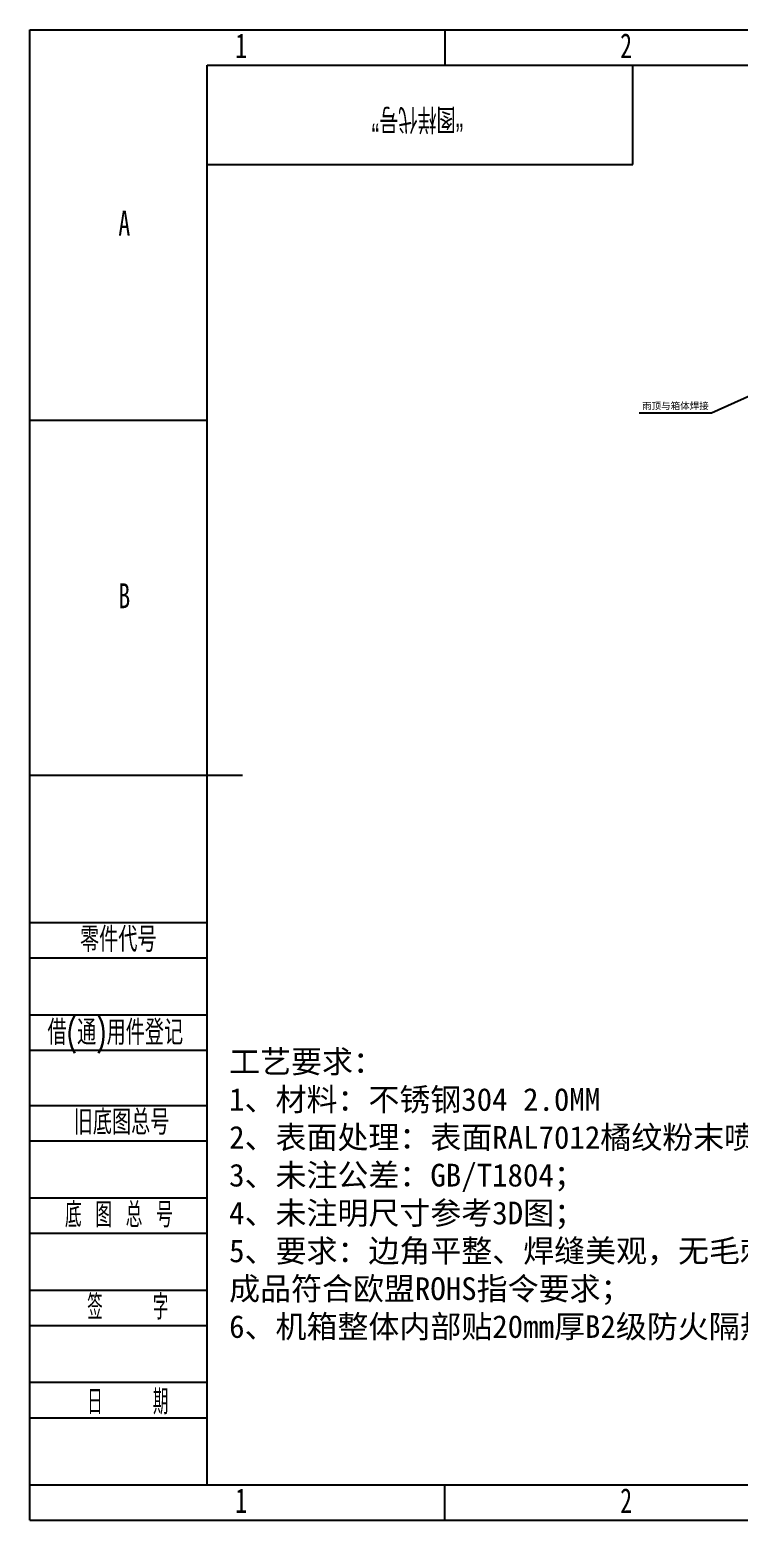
# Model space of a CAD drawing. Header units: millimetres. Extents: x -14348 to 6039, y -1826 to 2921.
# Drawn here: x -7821 to -5741, y -1461 to 2914 of the extents above; entities that cross this region are included whole.
import ezdxf

# ---------------------------------------------------------------- set-up
doc = ezdxf.new("R2010")
doc.units = ezdxf.units.MM
doc.layers.add('图框', color=7, linetype='Continuous')
doc.layers.add('标注', color=3, linetype='Continuous')
doc.layers.add('文字层', color=3, linetype='Continuous', lineweight=25)
doc.layers.add('粗实线层', color=7, linetype='Continuous', lineweight=25)
doc.styles.add('SLDTEXTSTYLE0', font='TXT', dxfattribs={"width": 0.7, "bigfont": 'bigfont'})
doc.styles.add('SLDTEXTSTYLE2', font='TXT', dxfattribs={"width": 0.614286, "bigfont": 'bigfont'})
doc.styles.add('SLDTEXTSTYLE4', font='TXT', dxfattribs={"width": 0.566667, "bigfont": 'bigfont'})
doc.styles.add('SLDTEXTSTYLE5', font='TXT', dxfattribs={"width": 0.7})
doc.dimstyles.new('ISO-25', dxfattribs={"dimtxt": 10, "dimasz": 5, "dimexe": 1.25, "dimexo": 0.625, "dimtad": 1, "dimdsep": 46, "dimtxsty": 'Standard', "dimcen": 2.5, "dimadec": 0, "dimazin": 0, "dimtfac": 1, "dimtmove": 0, "dimatfit": 3, "dimfxl": 1, "dimarcsym": 0})

msp = doc.modelspace()

# ---------------------------------------------------------------- linework, layer by layer
at = {"layer": '图框'}
for p, q in [((-7820.904, -1460.585), (-7820.904, 2914.415)), ((-7820.904, 2914.415), (-1633.404, 2914.415)), ((-6602.154, 2914.415), (-6602.154, 2810.249)), ((-7820.904, 1768.582), (-7300.071, 1768.582)), ((-7820.904, 294.012), (-7300.071, 294.012)), ((-7820.904, 189.845), (-7300.071, 189.845)), ((-7820.904, 23.178), (-7300.071, 23.178)), ((-7820.904, -80.988), (-7300.071, -80.988)), ((-7820.904, -243.292), (-7300.071, -243.292)), ((-7820.904, -347.459), (-7300.071, -347.459)), ((-7820.904, -514.126), (-7300.071, -514.126)), ((-7820.904, -618.292), (-7300.071, -618.292)), ((-7820.904, -784.959), (-7300.071, -784.959)), ((-7820.904, -889.126), (-7300.071, -889.126)), ((-7820.904, -1055.792), (-7300.071, -1055.792)), ((-7820.904, -1159.959), (-7300.071, -1159.959)), ((-7820.904, -1356.418), (-7300.071, -1356.418)), ((-6602.154, -1460.585), (-6602.154, -1356.418)), ((-7820.904, -1460.585), (-1633.404, -1460.585))]:
    msp.add_line(p, q, dxfattribs=at)
at = {"layer": '图框', "linetype": 'Continuous', "lineweight": 25}
for p, q in [((-7300.071, -1356.418), (-7300.071, 2810.249)), ((-7300.071, 2810.249), (-1737.571, 2810.249))]:
    msp.add_line(p, q, dxfattribs=at)
at = {"layer": '图框', "lineweight": 25}
for p, q in [((-7820.904, 726.915), (-7195.904, 726.915)), ((-7300.071, -1356.418), (-1737.571, -1356.418))]:
    msp.add_line(p, q, dxfattribs=at)
at = {"layer": '粗实线层'}
for p, q in [((-6050.071, 2518.582), (-6050.071, 2810.249)), ((-7300.071, 2518.582), (-6050.071, 2518.582))]:
    msp.add_line(p, q, dxfattribs=at)

# ---------------------------------------------------------------- texts
at = {"layer": '图框'}
for s, insert, char_height, attachment_point, style in [('1', (-7200.187, 2904.125), 72.917, 2, 'SLDTEXTSTYLE5'), ('2', (-6069.978, 2904.125), 72.917, 2, 'SLDTEXTSTYLE5'), ('A', (-7543.398, 2383.292), 72.917, 2, 'SLDTEXTSTYLE5'), ('B', (-7543.398, 1289.542), 72.917, 2, 'SLDTEXTSTYLE5'), ('零件代号', (-7673.329, 280.646), 72.9167, 1, 'SLDTEXTSTYLE0'), ('借(通)用件登记', (-7768.902, 7.594), 72.9167, 1, 'SLDTEXTSTYLE0'), ('旧底图总号', (-7691.862, -255.921), 72.9167, 1, 'SLDTEXTSTYLE0'), ('底 图 总 号', (-7717.838, -527.97), 72.9167, 1, 'SLDTEXTSTYLE2'), ('签    字', (-7533.201, -798.844), 72.9167, 2, 'SLDTEXTSTYLE4'), ('日    期', (-7533.201, -1076.97), 72.9167, 2, 'SLDTEXTSTYLE4'), ('1', (-7200.187, -1366.708), 72.917, 2, 'SLDTEXTSTYLE5'), ('2', (-6069.978, -1366.708), 72.917, 2, 'SLDTEXTSTYLE5')]:
    msp.add_mtext(s, dxfattribs=dict(at, insert=insert, char_height=char_height, attachment_point=attachment_point, style=style))
at = {"layer": '图框', "insert": (-6682.656, 2615.556), "char_height": 72.9167, "attachment_point": 2, "rotation": 180, "style": 'SLDTEXTSTYLE0'}
msp.add_mtext('“图样代号”', dxfattribs=at)
at = {"layer": '文字层', "insert": (-7235.64, -81.102), "char_height": 66.64747, "attachment_point": 1}
msp.add_mtext_dynamic_manual_height_columns('{\\fSimSun|b0|i0|c134|p2;工艺要求：}\\P1{\\fSimSun|b0|i0|c134|p2;、材料：不锈钢304 2.0MM}\\P2{\\fSimSun|b0|i0|c134|p2;、表面处理：表面RAL7012橘纹粉末喷涂；}\\P3{\\fSimSun|b0|i0|c134|p2;、未注公差：}GB/T1804{\\fSimSun|b0|i0|c134|p2;；}\\P4{\\fSimSun|b0|i0|c134|p2;、未注明尺寸参考}3D{\\fSimSun|b0|i0|c134|p2;图；}\\P5{\\fSimSun|b0|i0|c134|p2;、要求：边角平整、焊缝美观，无毛刺，成品符合欧盟ROHS指令要求；\\P6、机箱整体内部贴20mm厚B2级防火隔热棉。}', width=1736.69891, gutter_width=17.5, heights=[0], dxfattribs=at)
at = {"layer": '标注', "insert": (-6023.284, 1820.341), "char_height": 20, "attachment_point": 1}
msp.add_mtext_dynamic_manual_height_columns('{\\fSimSun|b0|i0|c134|p2;雨顶与箱体焊接}', width=202.09153, gutter_width=12.5, heights=[0], dxfattribs=at)

# ---------------------------------------------------------------- leaders
at = {"layer": '标注'}
msp.add_leader([(-5703.726, 1841.124), (-5819.107, 1789.553), (-6031.32, 1789.553)], dimstyle='ISO-25', override={"dimgap": 0.625, "dimtad": 0}, dxfattribs=at)

doc.saveas('drawing.dxf')
